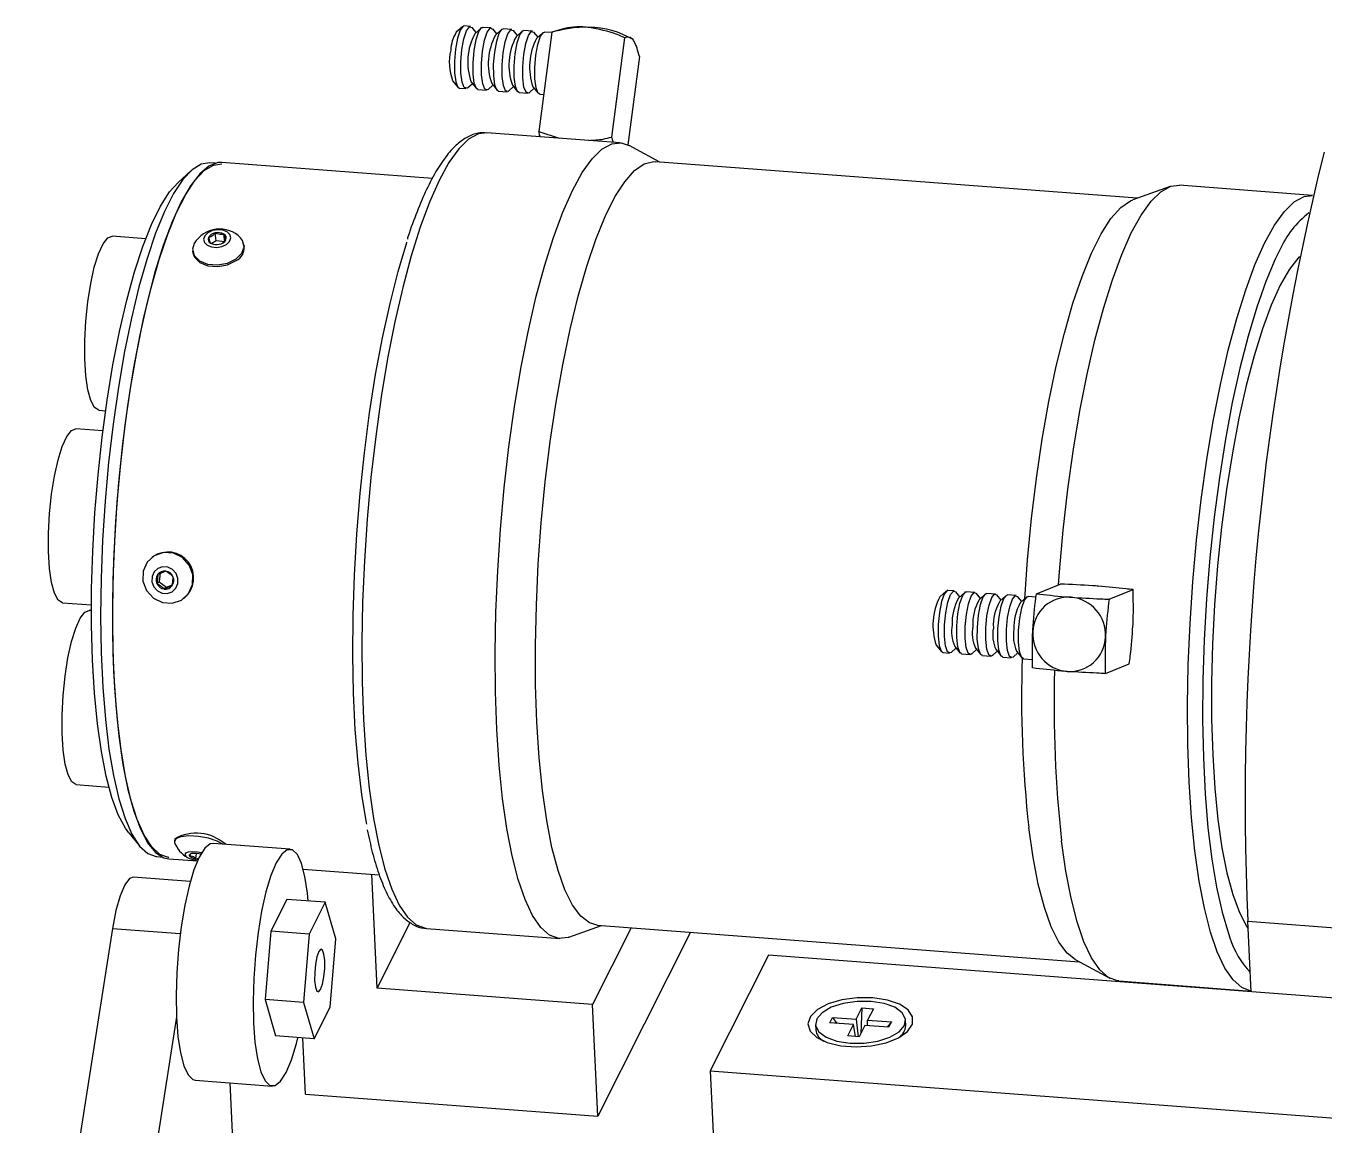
# Model space of a CAD drawing. Header units: inches. Extents: x 0.7 to 15.2, y 1.4 to 8.9.
# Drawn here: x 1.406 to 5.502, y 4.668 to 8.138 of the extents above; entities that cross this region are included whole.
import ezdxf

# ---------------------------------------------------------------- set-up
doc = ezdxf.new("R2010")
doc.units = ezdxf.units.IN
doc.header["$MEASUREMENT"] = 0

msp = doc.modelspace()

# ---------------------------------------------------------------- linework, layer by layer
at = {"color": 7, "linetype": 'Continuous', "lineweight": 25}
for p, q in [((2.783, 8.1357), (2.7634, 8.118)), ((2.8086, 8.1364), (2.7883, 8.138)), ((2.8264, 8.1176), (2.8135, 8.1334)), ((2.8415, 8.1313), (2.8219, 8.1135)), ((2.8736, 8.1315), (2.8468, 8.1335)), ((2.8914, 8.1126), (2.8785, 8.1284)), ((2.9065, 8.1263), (2.8869, 8.1086)), ((2.9386, 8.1266), (2.9118, 8.1286)), ((2.9564, 8.1077), (2.9435, 8.1235)), ((2.9715, 8.1214), (2.952, 8.1037)), ((3.0036, 8.1216), (2.9768, 8.1237)), ((3.0214, 8.1027), (3.0085, 8.1186)), ((3.0365, 8.1164), (3.017, 8.0987)), ((3.0648, 8.1183), (3.0236, 7.8046)), ((3.0646, 8.117), (3.0419, 8.1187)), ((3.0648, 8.1183), (3.0688, 8.1194)), ((3.1048, 8.1297), (3.068, 8.1194)), ((3.2943, 8.1009), (3.2531, 7.7872)), ((3.3146, 8.1006), (3.3112, 8.1026)), ((3.3417, 8.0413), (3.3051, 7.7624)), ((2.7518, 7.9652), (2.7685, 7.9448)), ((2.799, 7.9424), (2.8141, 7.9561)), ((2.8103, 7.9608), (2.827, 7.9403)), ((2.864, 7.9375), (2.8791, 7.9512)), ((2.8753, 7.9558), (2.892, 7.9354)), ((2.9404, 7.9509), (2.957, 7.9304)), ((2.7734, 7.9417), (2.7936, 7.9402)), ((2.8319, 7.9372), (2.8587, 7.9352)), ((2.8969, 7.9323), (2.9237, 7.9303)), ((2.929, 7.9326), (2.9441, 7.9463)), ((2.9619, 7.9274), (2.9887, 7.9253)), ((2.994, 7.9276), (3.0091, 7.9413)), ((3.0054, 7.946), (3.022, 7.9255)), ((3.0269, 7.9224), (3.039, 7.9215)), ((3.2807, 7.769), (2.86, 7.801)), ((3.0236, 7.8046), (3.0885, 7.7836)), ((3.4053, 7.7082), (3.3087, 7.7605)), ((2.0023, 7.7043), (1.985, 7.7056)), ((2.688, 7.6561), (2.0235, 7.7066)), ((4.9123, 7.5937), (3.3916, 7.7093)), ((1.9255, 7.6802), (1.8864, 7.6448)), ((5.0157, 7.6308), (4.8983, 7.5887)), ((5.4653, 7.6031), (5.0446, 7.635)), ((1.7838, 7.4662), (1.6772, 7.4743)), ((2.0055, 7.4599), (1.9923, 7.4509)), ((2.0055, 7.4599), (2.0026, 7.4844)), ((2.033, 7.4564), (2.0055, 7.4599)), ((2.033, 7.4564), (2.0301, 7.4809)), ((1.9313, 7.4271), (1.9319, 7.4219)), ((1.9881, 7.4524), (1.9973, 7.4491)), ((2.0947, 7.4415), (2.0941, 7.4468)), ((1.6355, 6.9247), (1.6569, 6.9231)), ((1.6484, 6.8597), (1.5627, 6.8662)), ((1.8052, 6.4618), (1.8036, 6.4606)), ((1.8287, 6.4114), (1.8262, 6.3832)), ((1.8262, 6.3832), (1.8187, 6.3775)), ((1.8262, 6.3832), (1.8492, 6.3659)), ((1.8492, 6.3659), (1.8416, 6.3602)), ((1.8492, 6.3659), (1.8675, 6.3737)), ((4.3092, 6.3535), (4.2896, 6.3357)), ((4.3348, 6.3542), (4.3145, 6.3557)), ((4.3526, 6.3353), (4.3397, 6.3511)), ((4.3998, 6.3493), (4.373, 6.3513)), ((4.5942, 6.3453), (4.6695, 6.3756)), ((4.8236, 6.3279), (4.899, 6.3581)), ((1.521, 6.3166), (1.6122, 6.3097)), ((1.903, 6.3301), (1.9046, 6.3313)), ((4.3677, 6.349), (4.3481, 6.3313)), ((4.4176, 6.3304), (4.4047, 6.3462)), ((4.4327, 6.3441), (4.4131, 6.3264)), ((4.4648, 6.3443), (4.438, 6.3464)), ((4.4826, 6.3254), (4.4697, 6.3413)), ((4.4977, 6.3391), (4.4782, 6.3214)), ((4.5298, 6.3394), (4.503, 6.3414)), ((4.5476, 6.3205), (4.5347, 6.3363)), ((4.5627, 6.3342), (4.5432, 6.3165)), ((4.593, 6.3346), (4.5681, 6.3365)), ((1.6122, 6.292), (1.6055, 6.2925)), ((4.278, 6.183), (4.2947, 6.1625)), ((4.2996, 6.1595), (4.3198, 6.1579)), ((4.3252, 6.1602), (4.3403, 6.1739)), ((4.3365, 6.1785), (4.3532, 6.1581)), ((4.3581, 6.155), (4.3849, 6.153)), ((4.3902, 6.1553), (4.4053, 6.169)), ((4.4015, 6.1736), (4.4182, 6.1531)), ((4.4231, 6.1501), (4.4499, 6.148)), ((4.4552, 6.1503), (4.4703, 6.164)), ((4.4666, 6.1687), (4.4832, 6.1482)), ((4.4881, 6.1451), (4.5149, 6.1431)), ((4.5202, 6.1454), (4.5353, 6.1591)), ((4.5316, 6.1637), (4.5482, 6.1432)), ((4.5531, 6.1402), (4.5816, 6.138)), ((4.8117, 6.0933), (4.8871, 6.1236)), ((1.5637, 5.7429), (1.6672, 5.735)), ((1.7303, 5.5901), (1.7636, 5.5492)), ((1.8749, 5.5712), (1.8739, 5.5647)), ((2.2394, 5.5385), (1.9965, 5.557)), ((1.8186, 5.5151), (1.8359, 5.5138)), ((1.8565, 5.5082), (1.9466, 5.5014)), ((1.9427, 5.5254), (1.9401, 5.5083)), ((1.9401, 5.5083), (1.9522, 5.5108)), ((1.9242, 5.4371), (1.7442, 5.4508)), ((2.2804, 5.476), (2.5203, 5.4578)), ((2.5138, 5.1), (2.4968, 5.4596)), ((2.2285, 5.3803), (2.1779, 5.2798)), ((2.3499, 5.3711), (2.2285, 5.3803)), ((2.3499, 5.3711), (2.2993, 5.2706)), ((2.383, 5.2559), (2.3499, 5.3711)), ((1.6786, 5.2887), (1.4055, 3.5474)), ((2.5138, 5.1), (2.6183, 5.3076)), ((2.6691, 5.2886), (3.0898, 5.2566)), ((3.1188, 5.2608), (3.2221, 5.2979)), ((3.3158, 5.2908), (3.1938, 5.0483)), ((3.2085, 5.2989), (4.7292, 5.1834)), ((5.2722, 5.0886), (5.2617, 5.3114)), ((2.1779, 5.2798), (2.1604, 5.0641)), ((2.2993, 5.2706), (2.1779, 5.2798)), ((2.2993, 5.2706), (2.2818, 5.0549)), ((2.3655, 5.0401), (2.383, 5.2559)), ((3.503, 5.2765), (3.2104, 4.6953)), ((3.7487, 5.2043), (3.5647, 4.8388)), ((5.7483, 5.0524), (3.7487, 5.2043)), ((4.716, 5.1905), (4.8258, 5.1311)), ((4.8537, 5.1226), (5.2721, 5.0908)), ((3.1938, 5.0483), (2.5138, 5.1)), ((2.1604, 5.0641), (2.1935, 4.9489)), ((2.2818, 5.0549), (2.1604, 5.0641)), ((2.2818, 5.0549), (2.3149, 4.9396)), ((2.3149, 4.9396), (2.3655, 5.0401)), ((3.2104, 4.6953), (3.1938, 5.0483)), ((1.8805, 5.0092), (1.6484, 3.5289)), ((3.9421, 4.9905), (3.9508, 5.0077)), ((3.9508, 5.0077), (4.0256, 5.002)), ((3.9508, 5.0077), (3.9644, 4.9888)), ((4.0256, 5.002), (4.0435, 5.0378)), ((4.0256, 5.002), (4.0314, 4.9466)), ((4.0435, 5.0378), (4.0403, 4.9572)), ((4.0435, 5.0378), (4.0795, 5.035)), ((4.0606, 4.9815), (4.0615, 4.9993)), ((4.0795, 5.035), (4.0615, 4.9993)), ((4.0615, 4.9993), (4.1363, 4.9936)), ((4.1823, 4.9818), (4.1815, 4.9988)), ((3.8969, 4.9854), (3.8977, 4.9684)), ((4.0169, 4.9848), (3.9421, 4.9905)), ((3.9989, 4.9491), (4.0169, 4.9848)), ((4.0227, 4.9473), (4.0169, 4.9848)), ((4.0529, 4.9821), (4.0349, 4.9464)), ((4.1277, 4.9764), (4.0529, 4.9821)), ((4.1363, 4.9936), (4.1236, 4.9767)), ((4.1363, 4.9936), (4.1277, 4.9764)), ((2.3149, 4.9396), (2.1935, 4.9489)), ((2.2876, 4.7654), (2.2792, 4.9423)), ((4.0349, 4.9464), (3.9989, 4.9491)), ((3.5647, 4.8388), (6.6244, 4.6063)), ((3.5647, 4.8388), (3.5975, 4.1438)), ((1.9397, 4.8091), (2.1826, 4.7907)), ((2.0705, 4.3676), (2.0501, 4.8007)), ((2.2876, 4.7654), (3.2104, 4.6953))]:
    msp.add_line(p, q, dxfattribs=at)
at = {"color": 8, "linetype": 'Continuous', "lineweight": 25}
for p, q in [((1.6786, 5.2887), (1.8922, 5.2725)), ((5.2617, 5.3114), (5.8424, 5.2673))]:
    msp.add_line(p, q, dxfattribs=at)
at = {"color": 7, "linetype": 'Continuous', "lineweight": 25, "flags": 128}
for points in [[(2.7883, 8.138), (2.7848, 8.1371), (2.7757, 8.1245), (2.7674, 8.0991), (2.7611, 8.0647)], [(2.799, 7.9424), (2.7971, 7.9411), (2.7886, 7.9433), (2.782, 7.9601), (2.7783, 7.9887), (2.7781, 8.0249), (2.7814, 8.0631), (2.7876, 8.0976), (2.796, 8.123), (2.8051, 8.1355), (2.8136, 8.1333)], [(2.8319, 7.9372), (2.8269, 7.9404), (2.8203, 7.9571), (2.8166, 7.9858), (2.8163, 8.022), (2.8196, 8.0602), (2.8259, 8.0947), (2.8342, 8.1201), (2.8433, 8.1326), (2.8468, 8.1335)], [(2.864, 7.9375), (2.8622, 7.9361), (2.8536, 7.9384), (2.847, 7.9551), (2.8433, 7.9838), (2.8431, 8.0199), (2.8464, 8.0582), (2.8526, 8.0926), (2.861, 8.1181), (2.8701, 8.1306), (2.8786, 8.1283), (2.8786, 8.1283)], [(2.8969, 7.9323), (2.8919, 7.9355), (2.8853, 7.9522), (2.8816, 7.9808), (2.8813, 8.017), (2.8846, 8.0553), (2.8909, 8.0897), (2.8992, 8.1152), (2.9083, 8.1277), (2.9118, 8.1286)], [(2.929, 7.9326), (2.9272, 7.9312), (2.9187, 7.9334), (2.9121, 7.9502), (2.9084, 7.9788), (2.9081, 8.015), (2.9114, 8.0532), (2.9177, 8.0877), (2.926, 8.1131), (2.9351, 8.1257), (2.9436, 8.1234), (2.9436, 8.1234)], [(2.9619, 7.9274), (2.9569, 7.9305), (2.9503, 7.9473), (2.9466, 7.9759), (2.9464, 8.0121), (2.9496, 8.0503), (2.9559, 8.0848), (2.9642, 8.1102), (2.9734, 8.1227), (2.9768, 8.1237)], [(2.994, 7.9276), (2.9922, 7.9262), (2.9837, 7.9285), (2.9771, 7.9452), (2.9734, 7.9739), (2.9731, 8.0101), (2.9764, 8.0483), (2.9827, 8.0827), (2.991, 8.1082), (3.0001, 8.1207), (3.0086, 8.1184), (3.0086, 8.1184)], [(3.0269, 7.9224), (3.0219, 7.9256), (3.0153, 7.9423), (3.0116, 7.971), (3.0114, 8.0072), (3.0147, 8.0454), (3.0209, 8.0798), (3.0293, 8.1053), (3.0384, 8.1178), (3.0419, 8.1187)], [(2.7611, 8.0647), (2.7578, 8.0264), (2.758, 7.9902), (2.7618, 7.9616), (2.7684, 7.9449), (2.7734, 7.9417)], [(2.9095, 5.6992), (2.8989, 5.8038), (2.8915, 5.9161), (2.8873, 6.0349), (2.8864, 6.159), (2.8887, 6.287), (2.8943, 6.4174), (2.9031, 6.5489), (2.9149, 6.6799), (2.9298, 6.8092), (2.9474, 6.9352), (2.9676, 7.0566), (2.9902, 7.172), (3.015, 7.2802), (3.0416, 7.38), (3.0698, 7.4702), (3.0993, 7.55), (3.1297, 7.6185), (3.1607, 7.6748), (3.192, 7.7184), (3.2232, 7.7488), (3.254, 7.7656), (3.284, 7.7687), (3.3087, 7.7605)], [(1.985, 7.7056), (1.9587, 7.7016), (1.9299, 7.684), (1.9007, 7.6529), (1.8715, 7.6087), (1.8427, 7.5519), (1.8146, 7.4833), (1.7877, 7.4037), (1.7622, 7.3142), (1.7384, 7.2157), (1.7167, 7.1097), (1.6973, 6.9974), (1.6805, 6.8802), (1.6664, 6.7597), (1.6554, 6.6372), (1.6474, 6.5145), (1.6426, 6.3929), (1.6411, 6.274), (1.6429, 6.1594), (1.6479, 6.0505), (1.6561, 5.9486), (1.6674, 5.855), (1.6816, 5.7709), (1.6987, 5.6974), (1.7182, 5.6354), (1.7401, 5.5856), (1.764, 5.5487), (1.7897, 5.5251), (1.8167, 5.5152), (1.8186, 5.5151)], [(2.0235, 7.7066), (2.0115, 7.7063), (1.9829, 7.6955), (1.9537, 7.6711), (1.9244, 7.6333), (1.8952, 7.5826), (1.8666, 7.5196), (1.839, 7.4452), (1.8126, 7.3602), (1.7878, 7.2658), (1.7649, 7.1631), (1.7443, 7.0533), (1.7261, 6.938), (1.7106, 6.8186), (1.6979, 6.6964), (1.6884, 6.5732), (1.6819, 6.4504), (1.6788, 6.3295), (1.6789, 6.2122), (1.6823, 6.0998), (1.6889, 5.9938), (1.6987, 5.8956), (1.7115, 5.8062), (1.7272, 5.727), (1.7456, 5.6588), (1.7665, 5.6026), (1.7895, 5.559), (1.8144, 5.5285), (1.8408, 5.5117), (1.8565, 5.5082)], [(1.8568, 5.5122), (1.855, 5.5123), (1.8279, 5.5222), (1.8023, 5.5458), (1.7784, 5.5827), (1.7565, 5.6325), (1.7369, 5.6945), (1.7199, 5.768), (1.7056, 5.8521), (1.6943, 5.9457), (1.6861, 6.0476), (1.6811, 6.1565), (1.6793, 6.2711), (1.6809, 6.39), (1.6856, 6.5116), (1.6936, 6.6343), (1.7047, 6.7568), (1.7187, 6.8773), (1.7355, 6.9945), (1.7549, 7.1068), (1.7766, 7.2128), (1.8004, 7.3112), (1.8259, 7.4008), (1.8529, 7.4804), (1.8809, 7.549), (1.9097, 7.6058), (1.9389, 7.65), (1.9681, 7.6811), (1.997, 7.6987), (2.0232, 7.7027)], [(3.0354, 5.7236), (3.025, 5.8275), (3.0178, 5.9393), (3.0139, 6.0577), (3.0134, 6.1814), (3.0162, 6.3089), (3.0223, 6.4386), (3.0317, 6.5691), (3.0443, 6.6989), (3.0598, 6.8263), (3.0782, 6.95), (3.0992, 7.0685), (3.1225, 7.1803), (3.1479, 7.2843), (3.1751, 7.379), (3.2037, 7.4635), (3.2335, 7.5368), (3.2641, 7.598), (3.295, 7.6463), (3.3261, 7.6812), (3.3568, 7.7024), (3.3869, 7.7095), (3.3916, 7.7093)], [(1.7303, 5.5901), (1.7196, 5.6049), (1.697, 5.6473), (1.6767, 5.7022), (1.6587, 5.7691), (1.6435, 5.8469), (1.6311, 5.9348), (1.6217, 6.0315), (1.6155, 6.1357), (1.6125, 6.2462), (1.6128, 6.3615), (1.6163, 6.4801), (1.6231, 6.6004), (1.633, 6.7209), (1.6459, 6.8399), (1.6617, 6.956), (1.6801, 7.0677), (1.7009, 7.1734), (1.7238, 7.2718), (1.7485, 7.3616), (1.7747, 7.4417), (1.8021, 7.511), (1.8303, 7.5686), (1.8589, 7.6137), (1.8864, 7.6448)], [(4.6638, 6.3733), (4.6669, 6.4148), (4.6788, 6.5459), (4.6936, 6.6752), (4.7113, 6.8012), (4.7315, 6.9225), (4.7541, 7.038), (4.7789, 7.1461), (4.8055, 7.2459), (4.8337, 7.3362), (4.8631, 7.416), (4.8935, 7.4844), (4.9246, 7.5408), (4.9558, 7.5844), (4.987, 7.6147), (5.0178, 7.6316), (5.0446, 7.635)], [(4.5572, 6.3292), (4.5662, 6.4525), (4.5787, 6.5823), (4.5942, 6.7098), (4.6126, 6.8334), (4.6336, 6.9519), (4.6569, 7.0638), (4.6823, 7.1677), (4.7095, 7.2624), (4.7381, 7.347), (4.7679, 7.4202), (4.7985, 7.4814), (4.8294, 7.5297), (4.8605, 7.5646), (4.8912, 7.5858), (4.8983, 7.5887)], [(1.6355, 6.9247), (1.635, 6.9247), (1.6218, 6.9331), (1.6103, 6.9549), (1.6011, 6.9889), (1.5947, 7.0335), (1.5914, 7.0864), (1.5913, 7.1449), (1.5945, 7.2062), (1.6008, 7.2672), (1.6099, 7.3248), (1.6213, 7.3761), (1.6345, 7.4185), (1.6487, 7.45), (1.6634, 7.4689), (1.6772, 7.4743)], [(2.0383, 7.4484), (2.0481, 7.4579), (2.0519, 7.4687), (2.0492, 7.4792), (2.0403, 7.4878), (2.0268, 7.4932), (2.0105, 7.4945), (1.994, 7.4916), (1.9798, 7.4849), (1.9701, 7.4754), (1.9663, 7.4645), (1.969, 7.454), (1.9778, 7.4454), (1.9914, 7.4401), (2.0077, 7.4388), (2.0241, 7.4417), (2.0383, 7.4484)], [(2.0685, 7.4022), (2.087, 7.4203), (2.0943, 7.4409), (2.0891, 7.461), (2.083, 7.4688)], [(2.4812, 5.6179), (2.4804, 5.622), (2.4655, 5.7113), (2.4536, 5.81), (2.4448, 5.9171), (2.4392, 6.0313), (2.4368, 6.1514), (2.4377, 6.276), (2.4419, 6.4036), (2.4493, 6.5329), (2.4598, 6.6624), (2.4734, 6.7905), (2.4898, 6.9159), (2.5089, 7.0371), (2.5305, 7.1528), (2.5543, 7.2616), (2.58, 7.3624), (2.6074, 7.4539), (2.6079, 7.4554)], [(1.9367, 7.4511), (1.9311, 7.4329), (1.9362, 7.4129), (1.9531, 7.3965), (1.9789, 7.3863), (2.01, 7.3838), (2.0414, 7.3893), (2.0685, 7.4022)], [(1.9319, 7.4219), (1.9369, 7.4077), (1.9537, 7.3913), (1.9796, 7.381), (2.0106, 7.3785), (2.042, 7.3841), (2.0691, 7.3969)], [(5.3623, 7.431), (5.3477, 7.4014), (5.3179, 7.3314), (5.2892, 7.2501), (5.2618, 7.1586), (5.236, 7.0579), (5.2122, 6.9491), (5.1907, 6.8334), (5.1716, 6.7122), (5.1551, 6.5868), (5.1416, 6.4586), (5.131, 6.3292), (5.1236, 6.1999), (5.1195, 6.0722), (5.1185, 5.9477), (5.1209, 5.8276), (5.1265, 5.7133), (5.1354, 5.6063), (5.1473, 5.5075), (5.1621, 5.4183), (5.1798, 5.3395), (5.2, 5.2721), (5.2049, 5.2587)], [(5.4241, 7.41), (5.4218, 7.4076), (5.3924, 7.3698), (5.3633, 7.3191), (5.3347, 7.2561), (5.3071, 7.1817), (5.2807, 7.0967), (5.2559, 7.0023), (5.233, 6.8995), (5.2124, 6.7898), (5.1942, 6.6745), (5.1786, 6.5551), (5.166, 6.4329), (5.1564, 6.3097), (5.15, 6.1869), (5.1468, 6.066), (5.147, 5.9487), (5.1504, 5.8363), (5.157, 5.7303), (5.1668, 5.6321), (5.1796, 5.5427), (5.1953, 5.4635), (5.2137, 5.3953), (5.2345, 5.3391), (5.2575, 5.2955), (5.2628, 5.2877)], [(1.521, 6.3166), (1.5205, 6.3167), (1.5073, 6.3251), (1.4958, 6.3468), (1.4866, 6.3808), (1.4802, 6.4254), (1.4769, 6.4783), (1.4768, 6.5369), (1.48, 6.5982), (1.4863, 6.6591), (1.4954, 6.7167), (1.5068, 6.768), (1.52, 6.8105), (1.5343, 6.8419), (1.5489, 6.8608), (1.5627, 6.8662)], [(1.8076, 6.3314), (1.836, 6.3174), (1.8671, 6.3153), (1.8961, 6.3254), (1.9186, 6.3462), (1.9311, 6.3744), (1.9318, 6.4058), (1.9205, 6.4356), (1.899, 6.4593), (1.8706, 6.4732), (1.8395, 6.4753), (1.8105, 6.4652), (1.788, 6.4445), (1.7755, 6.4163), (1.7748, 6.3849), (1.7861, 6.3551), (1.8076, 6.3314)], [(1.8201, 6.3548), (1.835, 6.3475), (1.8513, 6.3464), (1.8665, 6.3517), (1.8783, 6.3625), (1.8849, 6.3773), (1.8852, 6.3938), (1.8793, 6.4094), (1.8681, 6.4218), (1.8531, 6.4292), (1.8368, 6.4303), (1.8216, 6.425), (1.8099, 6.4141), (1.8033, 6.3993), (1.8029, 6.3828), (1.8088, 6.3672), (1.8201, 6.3548)], [(4.3145, 6.3557), (4.312, 6.3553), (4.3029, 6.3444), (4.2944, 6.3202), (4.2878, 6.2865), (4.2842, 6.2484), (4.284, 6.2117), (4.2874, 6.182), (4.2937, 6.1638), (4.2996, 6.1595)], [(4.3045, 6.2469), (4.3081, 6.285), (4.3147, 6.3187), (4.3232, 6.3428), (4.3323, 6.3538), (4.3397, 6.3511)], [(4.3427, 6.244), (4.3464, 6.2821), (4.3529, 6.3158), (4.3614, 6.3399), (4.3705, 6.3509), (4.373, 6.3513)], [(4.3695, 6.242), (4.3731, 6.2801), (4.3797, 6.3137), (4.3882, 6.3379), (4.3973, 6.3488), (4.4047, 6.3462)], [(4.4077, 6.239), (4.4114, 6.2771), (4.4179, 6.3108), (4.4264, 6.335), (4.4355, 6.3459), (4.438, 6.3464)], [(4.4345, 6.237), (4.4381, 6.2751), (4.4447, 6.3088), (4.4532, 6.333), (4.4623, 6.3439), (4.4697, 6.3413)], [(4.4728, 6.2341), (4.4764, 6.2722), (4.483, 6.3059), (4.4914, 6.3301), (4.5005, 6.341), (4.503, 6.3414)], [(4.4995, 6.2321), (4.5032, 6.2702), (4.5097, 6.3039), (4.5182, 6.328), (4.5273, 6.339), (4.5347, 6.3363)], [(4.5378, 6.2292), (4.5414, 6.2673), (4.548, 6.301), (4.5565, 6.3251), (4.5656, 6.3361), (4.5681, 6.3365)], [(1.5637, 5.7429), (1.5633, 5.7429), (1.5501, 5.7513), (1.5386, 5.7731), (1.5294, 5.8071), (1.523, 5.8517), (1.5197, 5.9046), (1.5196, 5.9631), (1.5228, 6.0244), (1.5291, 6.0854), (1.5382, 6.143), (1.5496, 6.1943), (1.5627, 6.2367), (1.577, 6.2682), (1.5917, 6.2871), (1.6055, 6.2925)], [(4.3252, 6.1602), (4.3223, 6.1583), (4.314, 6.1623), (4.3076, 6.1805), (4.3043, 6.2102), (4.3045, 6.2469)], [(4.3581, 6.155), (4.3522, 6.1594), (4.3459, 6.1776), (4.3426, 6.2073), (4.3427, 6.244)], [(4.3902, 6.1553), (4.3874, 6.1534), (4.379, 6.1573), (4.3727, 6.1755), (4.3693, 6.2053), (4.3695, 6.242)], [(4.4231, 6.1501), (4.4172, 6.1544), (4.4109, 6.1726), (4.4076, 6.2023), (4.4077, 6.239)], [(4.4552, 6.1503), (4.4524, 6.1484), (4.444, 6.1524), (4.4377, 6.1706), (4.4343, 6.2003), (4.4345, 6.237)], [(4.4881, 6.1451), (4.4823, 6.1495), (4.4759, 6.1677), (4.4726, 6.1974), (4.4728, 6.2341)], [(4.5202, 6.1454), (4.5174, 6.1435), (4.509, 6.1474), (4.5027, 6.1657), (4.4994, 6.1954), (4.4995, 6.2321)], [(4.5531, 6.1402), (4.5473, 6.1445), (4.5409, 6.1627), (4.5376, 6.1925), (4.5378, 6.2292)], [(3.1188, 5.2608), (3.1166, 5.26), (3.0866, 5.2569), (3.0576, 5.2676), (3.0301, 5.2919), (3.0042, 5.3295), (2.9803, 5.3802), (2.9587, 5.4432), (2.9395, 5.518), (2.9231, 5.6036), (2.9095, 5.6992)], [(3.2085, 5.2989), (3.1841, 5.3058), (3.1564, 5.3269), (3.1304, 5.3618), (3.1064, 5.41), (3.0847, 5.4712), (3.0654, 5.5444), (3.049, 5.6288), (3.0354, 5.7236)], [(2.0265, 5.5547), (2.0087, 5.5643), (1.9814, 5.5731), (1.95, 5.5788), (1.9194, 5.5805), (1.8942, 5.5778), (1.8782, 5.5713), (1.874, 5.5619), (1.8745, 5.5602)], [(4.716, 5.1905), (4.6908, 5.2103), (4.6648, 5.2452), (4.6408, 5.2935), (4.6191, 5.3546), (4.5998, 5.4278), (4.5834, 5.5123), (4.5698, 5.607)], [(1.9965, 5.557), (1.9872, 5.5555), (1.9699, 5.5416), (1.9525, 5.514), (1.9357, 5.4737), (1.9202, 5.4222), (1.9065, 5.3615), (1.8951, 5.294), (1.8866, 5.2222), (1.8812, 5.1489), (1.8792, 5.0769), (1.8805, 5.009), (1.8853, 4.9477), (1.8932, 4.8956), (1.904, 4.8544), (1.9172, 4.8259), (1.9324, 4.8111), (1.9397, 4.8091)], [(1.9598, 5.5273), (1.9468, 5.5295), (1.9307, 5.5304), (1.9175, 5.529), (1.9091, 5.5256), (1.9069, 5.5206), (1.9111, 5.5149), (1.9212, 5.5093), (1.9355, 5.5047), (1.947, 5.5024)], [(2.2963, 5.3752), (2.2939, 5.3999), (2.286, 5.4521), (2.2752, 5.4932), (2.2619, 5.5217), (2.2467, 5.5365), (2.2301, 5.537), (2.2128, 5.5232), (2.1954, 5.4956), (2.1786, 5.4553), (2.163, 5.4038), (2.1493, 5.3431), (2.138, 5.2755), (2.1295, 5.2037), (2.1241, 5.1304), (2.122, 5.0584), (2.1234, 4.9905), (2.1281, 4.9293), (2.136, 4.8771), (2.1468, 4.836), (2.1601, 4.8075), (2.1753, 4.7927), (2.1919, 4.7922), (2.2092, 4.806), (2.2266, 4.8336), (2.2434, 4.8739), (2.259, 4.9254), (2.2635, 4.9435)], [(4.8537, 5.1226), (4.8504, 5.1229), (4.8215, 5.1336), (4.7939, 5.1578), (4.7681, 5.1955), (4.7442, 5.2461), (4.7226, 5.3092), (4.7034, 5.3839), (4.687, 5.4696), (4.6734, 5.5652)], [(1.9306, 5.5251), (1.928, 5.5246), (1.9257, 5.524), (1.9238, 5.5232), (1.9223, 5.5223), (1.9214, 5.5213), (1.9209, 5.5202), (1.9208, 5.519), (1.9213, 5.5177)], [(1.7442, 5.4508), (1.7322, 5.4463), (1.7171, 5.4264), (1.7025, 5.3918), (1.6894, 5.3449), (1.6786, 5.2887)], [(2.3483, 5.1869), (2.346, 5.2075), (2.3417, 5.2201), (2.3359, 5.2229), (2.3296, 5.2154), (2.3237, 5.1987), (2.3192, 5.1755), (2.3167, 5.1492), (2.3165, 5.1238), (2.3188, 5.1032), (2.3232, 5.0906), (2.329, 5.0878), (2.3353, 5.0954), (2.3411, 5.112), (2.3457, 5.1353), (2.3482, 5.1616), (2.3483, 5.1869)], [(4.078, 5.0696), (4.0287, 5.0698), (3.9804, 5.0631), (3.9373, 5.0501), (3.9032, 5.0321), (3.8813, 5.0105), (3.8733, 4.9873), (3.8801, 4.9646), (3.9011, 4.9443), (3.9343, 4.9284), (3.9768, 4.9181), (4.0249, 4.9145), (4.0742, 4.9178), (4.1204, 4.9277), (4.1594, 4.9434), (4.1878, 4.9634), (4.2029, 4.986), (4.2035, 5.0092), (4.1894, 5.031), (4.1621, 5.0493), (4.1238, 5.0625), (4.078, 5.0696)], [(3.9008, 5.0026), (3.8973, 4.9816), (3.9076, 4.9617), (3.9309, 4.9447), (3.9648, 4.9324), (4.0059, 4.9259), (4.0503, 4.9259), (4.0936, 4.9324), (4.1316, 4.9447), (4.1606, 4.9616), (4.1776, 4.9816), (4.1811, 5.0025), (4.1708, 5.0224), (4.1475, 5.0394), (4.1136, 5.0517), (4.0725, 5.0582), (4.0281, 5.0582), (3.9848, 5.0518), (3.9468, 5.0395), (3.9178, 5.0225), (3.9008, 5.0026)]]:
    msp.add_lwpolyline(points, dxfattribs=at)
at = {"color": 8, "linetype": 'Continuous', "lineweight": 25, "flags": 128}
for points in [[(2.86, 7.801), (2.8333, 7.7976), (2.8025, 7.7807), (2.7713, 7.7503), (2.74, 7.7068), (2.709, 7.6504), (2.6786, 7.582), (2.6491, 7.5022), (2.6209, 7.4119), (2.5943, 7.3121), (2.5695, 7.2039), (2.5469, 7.0885), (2.5267, 6.9672), (2.5091, 6.8412), (2.4942, 6.7119), (2.4824, 6.5808), (2.4736, 6.4494), (2.468, 6.3189), (2.4657, 6.191), (2.4666, 6.0669), (2.4708, 5.9481), (2.4782, 5.8357), (2.4888, 5.7312), (2.5024, 5.6356), (2.5188, 5.5499), (2.538, 5.4752), (2.5596, 5.4121), (2.5835, 5.3615), (2.6094, 5.3238), (2.6369, 5.2995), (2.6659, 5.2889), (2.6691, 5.2886)], [(5.2721, 5.0908), (5.2711, 5.0909), (5.2422, 5.1016), (5.2146, 5.1259), (5.1888, 5.1635), (5.1649, 5.2142), (5.1433, 5.2772), (5.1241, 5.352), (5.1077, 5.4376), (5.0941, 5.5333), (5.0835, 5.6378), (5.0761, 5.7501), (5.0719, 5.8689), (5.0709, 5.993), (5.0733, 6.121), (5.0789, 6.2514), (5.0876, 6.3829), (5.0995, 6.514), (5.1143, 6.6432), (5.132, 6.7692), (5.1522, 6.8906), (5.1748, 7.006), (5.1996, 7.1142), (5.2262, 7.214), (5.2544, 7.3043), (5.2838, 7.3841), (5.3142, 7.4525), (5.3453, 7.5088), (5.3765, 7.5524), (5.4077, 7.5828), (5.4385, 7.5996), (5.465, 7.6031)]]:
    msp.add_lwpolyline(points, dxfattribs=at)
at = {"color": 7, "linetype": 'Continuous', "lineweight": 25}
for centre, radius, start, end in [((2.8578, 8.0578), 0.1119, 147.4801, 178.2899), ((2.9898, 8.024), 0.1903, 151.9189, 199.391), ((3.1539, 7.9038), 0.2312, 82.8652, 102.2584), ((3.1839, 7.8694), 0.2638, 58.6585, 90.261), ((3.0548, 8.019), 0.1903, 151.9189, 199.391), ((3.1199, 8.0141), 0.1903, 151.9189, 199.391), ((3.1849, 8.0091), 0.1903, 151.9189, 199.391), ((2.9034, 8.0227), 0.1621, 166.2755, 200.7586), ((13.7332, 5.6997), 8.4804, 166.08474, 182.62415), ((2.0166, 7.4044), 0.0925, 44.0813, 149.6893), ((1.9942, 7.4647), 0.0137, 156.7203, 243.7003), ((2.007, 7.4552), 0.0295, 98.6528, 149.6284), ((2.0118, 7.4474), 0.0381, 61.4119, 104.1373), ((2.0112, 7.478), 0.0295, 278.6528, 329.6284), ((2.024, 7.4686), 0.0137, 336.7203, 63.7003), ((2.0063, 7.4858), 0.0381, 241.4119, 284.1373), ((2.0476, 7.4389), 0.0471, 297.078, 3.2118), ((1.8529, 6.395), 0.082, 309.0981, 125.4828), ((1.8444, 6.3894), 0.0283, 145.102, 204.9238), ((1.8428, 6.39), 0.0267, 81.9379, 144.2464), ((1.8424, 6.387), 0.0297, 24.0745, 81.9375), ((1.8438, 6.3872), 0.0283, 325.102, 24.9238), ((1.8458, 6.3896), 0.0297, 204.0745, 261.9375), ((1.8454, 6.3866), 0.0267, 261.9379, 324.2464), ((4.4583, 6.2461), 0.191, 152.0116, 199.2982), ((4.4842, 6.2546), 0.1562, 150.5877, 182.6818), ((4.5492, 6.2496), 0.1562, 150.5877, 182.6818), ((4.6142, 6.2447), 0.1562, 150.5877, 182.6818), ((4.6793, 6.2398), 0.1562, 150.5877, 182.6818), ((4.6953, 6.2217), 0.1129, 86.004, 177.9329), ((4.6925, 6.2151), 0.1197, 356.7675, 84.8438), ((4.4402, 6.226), 0.1141, 169.2637, 204.598), ((4.5053, 6.2211), 0.1141, 169.2637, 204.598), ((4.5703, 6.2161), 0.1141, 169.2637, 204.598), ((4.6353, 6.2112), 0.1141, 169.2637, 204.598), ((4.7021, 6.219), 0.1197, 176.7675, 264.8438), ((4.6992, 6.2124), 0.1129, 266.004, 357.9329), ((8.3999, 6.0235), 3.8527, 178.2329, 186.2056), ((8.6212, 5.9967), 3.9713, 178.4764, 186.2368), ((1.9429, 5.4512), 0.138, 48.2326, 119.5238), ((1.9611, 5.5925), 0.0925, 200.4351, 240.0154), ((1.9445, 5.5404), 0.0324, 224.3625, 262.1381), ((1.9387, 5.4464), 0.079, 76.2948, 95.8706), ((1.9616, 5.5961), 0.0904, 256.179, 261.9053), ((3.943, 4.9737), 0.0456, 186.7357, 244.2532), ((4.1305, 4.9865), 0.052, 304.9681, 354.8502)]:
    msp.add_arc(centre, radius, start, end, dxfattribs=at)
at = {"color": 8, "linetype": 'Continuous', "lineweight": 25}
for centre, radius, start, end in [((5.6394, 7.3075), 0.3034, 127.6812, 155.9854), ((5.4783, 5.3458), 0.287, 197.6578, 223.2704)]:
    msp.add_arc(centre, radius, start, end, dxfattribs=at)
at = {"color": 7, "linetype": 'Continuous', "lineweight": 25}
for points, knots in [([(3.1827, 8.1332), (3.1765, 8.1335), (3.1372, 8.1355), (3.0979, 8.1262), (3.0648, 8.1183)], [0, 0, 0, 0, 0.156359, 1, 1, 1, 1]), ([(3.2943, 8.1009), (3.2865, 8.1044), (3.2512, 8.1201), (3.2126, 8.1274), (3.1827, 8.1332)], [0, 0, 0, 0, 0.222073, 1, 1, 1, 1]), ([(3.3211, 8.0947), (3.3144, 8.0992), (3.3057, 8.1049), (3.2964, 8.1016), (3.2943, 8.1009)], [0, 0, 0, 0, 0.777927, 1, 1, 1, 1]), ([(3.3417, 8.0413), (3.3365, 8.0599), (3.3303, 8.0818), (3.3223, 8.093), (3.3211, 8.0947)], [0, 0, 0, 0, 0.843641, 1, 1, 1, 1]), ([(2.8602, 7.7999), (2.8509, 7.8003), (2.8296, 7.8012), (2.7977, 7.7882), (2.7653, 7.7654), (2.7332, 7.7307), (2.7011, 7.6832), (2.6695, 7.6236), (2.6395, 7.5525), (2.6194, 7.4993), (2.6097, 7.4674), (2.609, 7.4652)], [0, 0, 0, 0, 0.0853703, 0.1935227, 0.3083743, 0.4373167, 0.5763788, 0.7160865, 0.8538412, 0.9901079, 1, 1, 1, 1]), ([(3.0284, 7.7882), (3.0282, 7.7888), (3.0263, 7.793), (3.0249, 7.7993), (3.0236, 7.8046)], [0, 0, 0, 0, 0.14289, 1, 1, 1, 1]), ([(3.1811, 7.7766), (3.1966, 7.7773), (3.2209, 7.7785), (3.2445, 7.7849), (3.2531, 7.7872)], [0, 0, 0, 0, 0.637265, 1, 1, 1, 1]), ([(3.2531, 7.7872), (3.2543, 7.7818), (3.2558, 7.7756), (3.2577, 7.7714), (3.2579, 7.7708)], [0, 0, 0, 0, 0.8571099, 1, 1, 1, 1]), ([(2.0026, 7.4844), (2.0014, 7.483), (1.9983, 7.4791), (1.9922, 7.4736), (1.9861, 7.4709), (1.9827, 7.4703), (1.9816, 7.4701)], [0, 0, 0, 0, 0.180942, 0.506293, 0.843975, 1, 1, 1, 1]), ([(1.9816, 7.4701), (1.9827, 7.4663), (1.9845, 7.4597), (1.9867, 7.4544), (1.9877, 7.453), (1.9881, 7.4524)], [0, 0, 0, 0, 0.439086, 0.751342, 1, 1, 1, 1]), ([(2.0301, 7.4809), (2.0263, 7.4801), (2.0198, 7.4787), (2.0099, 7.4809), (2.0048, 7.4833), (2.0026, 7.4844)], [0, 0, 0, 0, 0.439086, 0.751342, 1, 1, 1, 1]), ([(2.0245, 7.4522), (2.0251, 7.4524), (2.0281, 7.4537), (2.0323, 7.4579), (2.0355, 7.4618), (2.0366, 7.4631)], [0, 0, 0, 0, 0.138261, 0.692026, 1, 1, 1, 1]), ([(2.0366, 7.4631), (2.0358, 7.4644), (2.0345, 7.4665), (2.032, 7.4738), (2.0307, 7.4787), (2.0301, 7.4809)], [0, 0, 0, 0, 0.439086, 0.751342, 1, 1, 1, 1]), ([(1.8211, 6.4056), (1.8212, 6.4019), (1.8213, 6.3955), (1.8201, 6.3853), (1.8191, 6.3799), (1.8187, 6.3775)], [0, 0, 0, 0, 0.439086, 0.751342, 1, 1, 1, 1]), ([(1.8465, 6.4165), (1.8433, 6.4152), (1.8378, 6.4131), (1.8284, 6.409), (1.8234, 6.4067), (1.8211, 6.4056)], [0, 0, 0, 0, 0.4390856, 0.7513423, 1, 1, 1, 1]), ([(1.8695, 6.3992), (1.8684, 6.4003), (1.8652, 6.4034), (1.8588, 6.4088), (1.8519, 6.4134), (1.8478, 6.4157), (1.8465, 6.4165)], [0, 0, 0, 0, 0.180942, 0.506293, 0.843975, 1, 1, 1, 1]), ([(1.8671, 6.371), (1.8678, 6.3753), (1.8691, 6.3828), (1.8697, 6.3926), (1.8696, 6.3971), (1.8695, 6.3992)], [0, 0, 0, 0, 0.439086, 0.751342, 1, 1, 1, 1]), ([(1.8187, 6.3775), (1.8199, 6.3767), (1.824, 6.3744), (1.831, 6.3698), (1.8373, 6.3644), (1.8405, 6.3613), (1.8416, 6.3602)], [0, 0, 0, 0, 0.156025, 0.493707, 0.819058, 1, 1, 1, 1]), ([(1.8416, 6.3602), (1.8457, 6.362), (1.8526, 6.3652), (1.8613, 6.3688), (1.8653, 6.3703), (1.8671, 6.371)], [0, 0, 0, 0, 0.439086, 0.751342, 1, 1, 1, 1]), ([(4.7899, 6.3691), (4.7838, 6.3696), (4.7443, 6.3725), (4.7038, 6.3742), (4.6695, 6.3756)], [0, 0, 0, 0, 0.156359, 1, 1, 1, 1]), ([(4.899, 6.3581), (4.8915, 6.359), (4.8576, 6.3631), (4.8196, 6.3665), (4.7899, 6.3691)], [0, 0, 0, 0, 0.2220735, 1, 1, 1, 1]), ([(4.8987, 6.2432), (4.899, 6.2494), (4.9008, 6.2894), (4.8998, 6.3267), (4.899, 6.3581)], [0, 0, 0, 0, 0.156359, 1, 1, 1, 1]), ([(4.5825, 6.2258), (4.5829, 6.232), (4.5851, 6.2722), (4.59, 6.3119), (4.5942, 6.3453)], [0, 0, 0, 0, 0.156359, 1, 1, 1, 1]), ([(4.5942, 6.3453), (4.6234, 6.3419), (4.6581, 6.3379), (4.6971, 6.3348), (4.7032, 6.3343)], [0, 0, 0, 0, 0.843641, 1, 1, 1, 1]), ([(4.7032, 6.3343), (4.7345, 6.3323), (4.7747, 6.3298), (4.8147, 6.3282), (4.8236, 6.3279)], [0, 0, 0, 0, 0.7779265, 1, 1, 1, 1]), ([(4.8236, 6.3279), (4.8195, 6.2944), (4.8146, 6.2548), (4.8123, 6.2146), (4.812, 6.2083)], [0, 0, 0, 0, 0.843641, 1, 1, 1, 1]), ([(4.8871, 6.1236), (4.8882, 6.1323), (4.8932, 6.1713), (4.8963, 6.2117), (4.8987, 6.2432)], [0, 0, 0, 0, 0.222073, 1, 1, 1, 1]), ([(4.5822, 6.1108), (4.582, 6.1189), (4.5808, 6.1554), (4.5818, 6.195), (4.5825, 6.2258)], [0, 0, 0, 0, 0.222073, 1, 1, 1, 1]), ([(4.812, 6.2083), (4.8112, 6.1776), (4.8103, 6.138), (4.8114, 6.1015), (4.8117, 6.0933)], [0, 0, 0, 0, 0.777927, 1, 1, 1, 1]), ([(4.6913, 6.0998), (4.6852, 6.1003), (4.6462, 6.1033), (4.6115, 6.1074), (4.5822, 6.1108)], [0, 0, 0, 0, 0.156359, 1, 1, 1, 1]), ([(4.8117, 6.0933), (4.8028, 6.0937), (4.7627, 6.0953), (4.7226, 6.0978), (4.6913, 6.0998)], [0, 0, 0, 0, 0.222073, 1, 1, 1, 1]), ([(2.4825, 5.5997), (2.4877, 5.5757), (2.4985, 5.525), (2.5184, 5.4598), (2.5418, 5.4015), (2.5679, 5.3554), (2.5963, 5.3212), (2.6271, 5.2996), (2.6522, 5.2888), (2.6661, 5.2895), (2.6686, 5.2897)], [0, 0, 0, 0, 0.136241, 0.286953, 0.439188, 0.593684, 0.734552, 0.859428, 0.974558, 1, 1, 1, 1]), ([(1.9269, 5.5251), (1.9267, 5.5251), (1.9256, 5.5248), (1.9236, 5.5217), (1.9219, 5.5187), (1.9213, 5.5177)], [0, 0, 0, 0, 0.089373, 0.712216, 1, 1, 1, 1]), ([(1.9213, 5.5177), (1.9242, 5.518), (1.9292, 5.5184), (1.9357, 5.5138), (1.9387, 5.51), (1.9401, 5.5083)], [0, 0, 0, 0, 0.439086, 0.751342, 1, 1, 1, 1])]:
    msp.add_open_spline(points, degree=3, knots=knots, dxfattribs=at)

doc.saveas('drawing.dxf')
